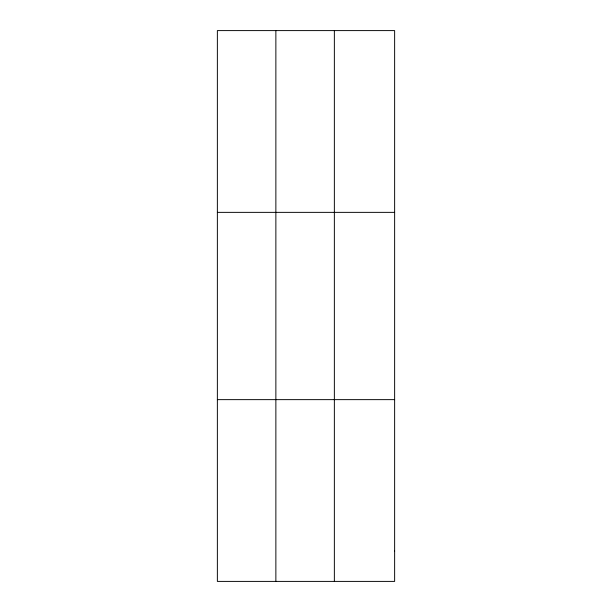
<?xml version="1.0" encoding="UTF-8"?>
<svg xmlns="http://www.w3.org/2000/svg" width="612" height="612" viewBox="0 0 612 612"><rect width="100%" height="100%" fill="white"/><g stroke="black" fill="none" stroke-linecap="round" stroke-linejoin="round"><path stroke-width="0.92" d="M275.867 30.6L275.867 581.4M334.359 30.6L334.359 581.4M217.367 212.364L394.633 212.364M217.367 399.636L394.633 399.636M394.633 551.106L394.633 581.4L217.367 581.4L217.367 30.6L394.633 30.6L394.633 551.106"/></g></svg>
